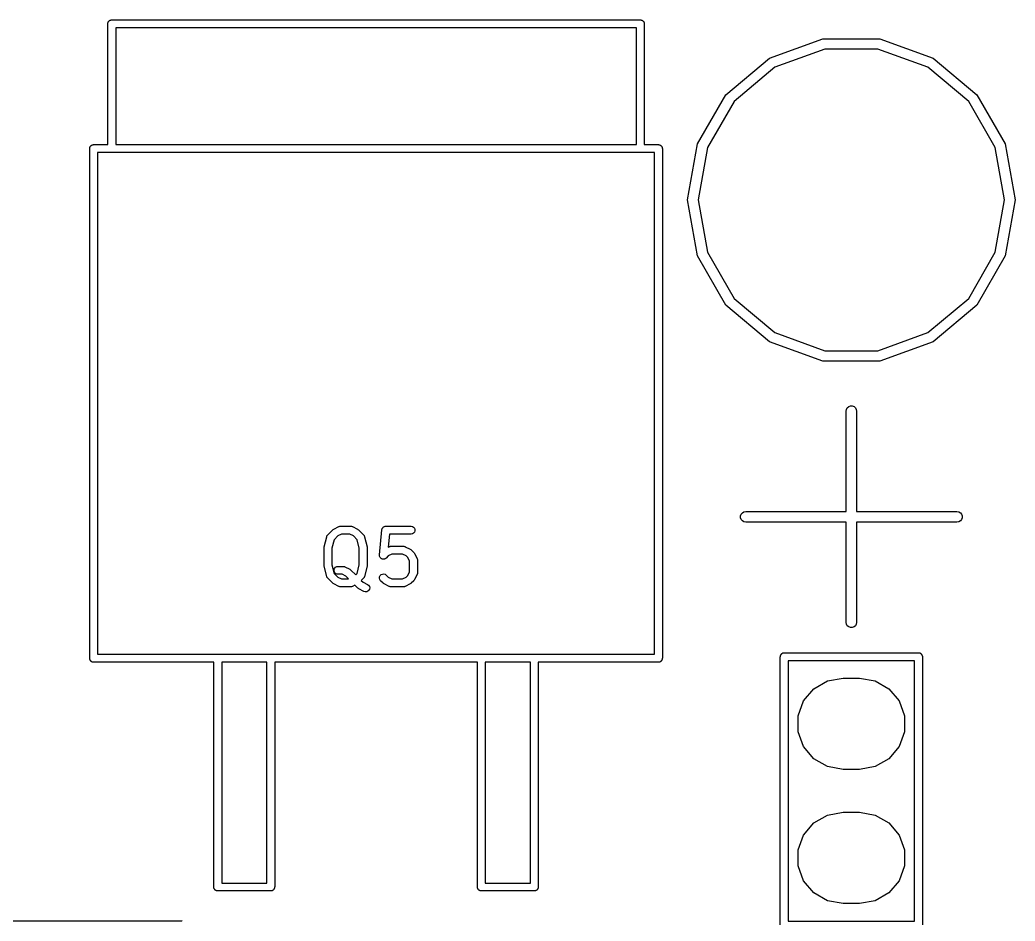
# Model space of a CAD drawing. Extents: x 0 to 76, y -93 to 10.
# Drawn here: x 57.26 to 76.1, y -18.66 to -1.59 of the extents above; entities that cross this region are included whole.
import ezdxf

# ---------------------------------------------------------------- set-up
doc = ezdxf.new("R2010")
doc.units = 0
doc.header["$MEASUREMENT"] = 0
doc.layers.add('BLACK', color=7, linetype='CONTINUOUS')

msp = doc.modelspace()

# ---------------------------------------------------------------- linework, layer by layer
at = {"layer": 'Black'}
for p, q in [((58.9212, -1.6655), (58.9223, -1.65904)), ((58.9212, -3.9527), (58.9212, -1.6655)), ((58.9223, -1.65248), (58.9246, -1.64631)), ((58.9223, -1.65904), (58.9223, -1.65248)), ((58.9246, -1.64631), (58.9257, -1.63985)), ((58.9257, -1.63985), (58.929, -1.63417)), ((58.929, -1.63417), (58.9312, -1.628)), ((58.9312, -1.628), (58.9355, -1.62297)), ((58.9355, -1.62297), (58.9387, -1.61729)), ((58.9387, -1.61729), (58.9438, -1.61307)), ((58.9438, -1.61307), (58.948, -1.60805)), ((58.948, -1.60805), (58.9537, -1.60477)), ((58.9537, -1.60477), (58.9587, -1.60055)), ((58.9587, -1.60055), (58.9649, -1.5983)), ((58.9649, -1.5983), (58.9705, -1.59502)), ((58.9705, -1.59502), (58.977, -1.59388)), ((58.977, -1.59388), (58.9832, -1.59164)), ((58.9832, -1.59164), (58.9897, -1.59164)), ((58.9897, -1.59164), (58.9962, -1.5905)), ((58.9962, -1.5905), (69.0038, -1.5905)), ((69.0038, -1.5905), (69.0103, -1.59164)), ((69.0103, -1.59164), (69.0168, -1.59164)), ((69.0168, -1.59164), (69.023, -1.59388)), ((69.023, -1.59388), (69.0295, -1.59502)), ((69.0295, -1.59502), (69.0351, -1.5983)), ((69.0351, -1.5983), (69.0413, -1.60055)), ((69.0413, -1.60055), (69.0463, -1.60477)), ((69.0463, -1.60477), (69.052, -1.60805)), ((69.052, -1.60805), (69.0562, -1.61307)), ((69.0562, -1.61307), (69.0613, -1.61729)), ((69.0613, -1.61729), (69.0645, -1.62297)), ((69.0645, -1.62297), (69.0688, -1.628)), ((69.0688, -1.628), (69.071, -1.63417)), ((69.071, -1.63417), (69.0743, -1.63985)), ((69.0743, -1.63985), (69.0754, -1.64631)), ((69.0754, -1.64631), (69.0777, -1.65248)), ((69.0777, -1.65248), (69.0777, -1.65904)), ((69.0777, -1.65904), (69.0788, -1.6655)), ((69.0788, -1.6655), (69.0788, -3.9527)), ((59.0712, -1.7405), (59.0712, -3.9527)), ((68.9288, -1.7405), (59.0712, -1.7405)), ((68.9288, -3.9527), (68.9288, -1.7405)), ((71.45, -2.31532), (72.4617, -1.9471)), ((72.4617, -1.9471), (73.5383, -1.9471)), ((73.5383, -1.9471), (74.55, -2.31532)), ((72.4964, -2.14406), (71.55, -2.48853)), ((73.5036, -2.14406), (72.4964, -2.14406)), ((74.45, -2.48853), (73.5036, -2.14406)), ((70.6253, -3.00736), (71.45, -2.31532)), ((74.55, -2.31532), (75.3747, -3.00736)), ((71.55, -2.48853), (70.7785, -3.13592)), ((75.2215, -3.13592), (74.45, -2.48853)), ((70.087, -3.93974), (70.6253, -3.00736)), ((75.3747, -3.00736), (75.913, -3.93974)), ((70.7785, -3.13592), (70.2749, -4.00814)), ((75.7251, -4.00814), (75.2215, -3.13592)), ((58.6276, -3.95722), (58.6341, -3.95608)), ((58.6341, -3.95608), (58.6403, -3.95384)), ((58.6403, -3.95384), (58.6468, -3.95384)), ((58.6468, -3.95384), (58.6533, -3.9527)), ((58.6533, -3.9527), (58.9212, -3.9527)), ((59.0712, -3.9527), (68.9288, -3.9527)), ((69.0788, -3.9527), (69.3467, -3.9527)), ((69.3467, -3.9527), (69.3532, -3.95384)), ((69.3532, -3.95384), (69.3597, -3.95384)), ((69.3597, -3.95384), (69.3659, -3.95608)), ((69.3659, -3.95608), (69.3724, -3.95722)), ((69.9, -5), (70.087, -3.93974)), ((75.913, -3.93974), (76.1, -5)), ((58.5783, -4.0277), (58.5794, -4.02124)), ((58.5783, -13.6797), (58.5783, -4.0277)), ((58.5794, -4.01468), (58.5817, -4.00851)), ((58.5794, -4.02124), (58.5794, -4.01468)), ((58.5817, -4.00851), (58.5828, -4.00205)), ((58.5828, -4.00205), (58.5861, -3.99637)), ((58.5861, -3.99637), (58.5883, -3.9902)), ((58.5883, -3.9902), (58.5926, -3.98517)), ((58.5926, -3.98517), (58.5958, -3.97949)), ((58.5958, -3.97949), (58.6009, -3.97527)), ((58.6009, -3.97527), (58.6051, -3.97025)), ((58.6051, -3.97025), (58.6108, -3.96697)), ((58.6108, -3.96697), (58.6158, -3.96275)), ((58.6158, -3.96275), (58.622, -3.9605)), ((58.622, -3.9605), (58.6276, -3.95722)), ((58.7283, -4.1027), (58.7283, -13.6047)), ((69.2717, -4.1027), (58.7283, -4.1027)), ((69.2717, -13.6047), (69.2717, -4.1027)), ((69.3724, -3.95722), (69.378, -3.9605)), ((69.378, -3.9605), (69.3842, -3.96275)), ((69.3842, -3.96275), (69.3892, -3.96697)), ((69.3892, -3.96697), (69.3949, -3.97025)), ((69.3949, -3.97025), (69.3991, -3.97527)), ((69.3991, -3.97527), (69.4042, -3.97949)), ((69.4042, -3.97949), (69.4074, -3.98517)), ((69.4074, -3.98517), (69.4117, -3.9902)), ((69.4117, -3.9902), (69.4139, -3.99637)), ((69.4139, -3.99637), (69.4172, -4.00205)), ((69.4172, -4.00205), (69.4183, -4.00851)), ((69.4183, -4.00851), (69.4206, -4.01468)), ((69.4206, -4.01468), (69.4206, -4.02124)), ((69.4206, -4.02124), (69.4217, -4.0277)), ((69.4217, -4.0277), (69.4217, -13.6797)), ((70.2749, -4.00814), (70.1, -5)), ((75.9, -5), (75.7251, -4.00814)), ((70.087, -6.06026), (69.9, -5)), ((70.1, -5), (70.2749, -5.99186)), ((75.7251, -5.99186), (75.9, -5)), ((76.1, -5), (75.913, -6.06026)), ((70.2749, -5.99186), (70.7785, -6.86408)), ((75.2215, -6.86408), (75.7251, -5.99186)), ((70.6253, -6.99264), (70.087, -6.06026)), ((75.913, -6.06026), (75.3747, -6.99264)), ((70.7785, -6.86408), (71.55, -7.51147)), ((74.45, -7.51147), (75.2215, -6.86408)), ((71.45, -7.68468), (70.6253, -6.99264)), ((75.3747, -6.99264), (74.55, -7.68468)), ((71.55, -7.51147), (72.4964, -7.85594)), ((73.5036, -7.85594), (74.45, -7.51147)), ((72.4617, -8.0529), (71.45, -7.68468)), ((74.55, -7.68468), (73.5383, -8.0529)), ((72.4964, -7.85594), (73.5036, -7.85594)), ((73.5383, -8.0529), (72.4617, -8.0529)), ((72.9, -9), (72.906, -8.9658)), ((72.9, -10.9), (72.9, -9)), ((72.906, -8.9658), (72.9234, -8.93572)), ((72.9234, -8.93572), (72.95, -8.9134)), ((72.95, -8.9134), (72.9826, -8.90152)), ((72.9826, -8.90152), (73.0174, -8.90152)), ((73.0174, -8.90152), (73.05, -8.9134)), ((73.05, -8.9134), (73.0766, -8.93572)), ((73.0766, -8.93572), (73.094, -8.9658)), ((73.094, -8.9658), (73.1, -9)), ((73.1, -9), (73.1, -10.9)), ((70.9134, -10.95), (70.9357, -10.9234)), ((70.9357, -10.9234), (70.9658, -10.906)), ((70.9658, -10.906), (71, -10.9)), ((71, -10.9), (72.9, -10.9)), ((73.1, -10.9), (75, -10.9)), ((75, -10.9), (75.0342, -10.906)), ((75.0342, -10.906), (75.0643, -10.9234)), ((75.0643, -10.9234), (75.0866, -10.95)), ((70.9015, -10.9826), (70.9134, -10.95)), ((70.9015, -11.0174), (70.9015, -10.9826)), ((70.9134, -11.05), (70.9015, -11.0174)), ((70.9357, -11.0766), (70.9134, -11.05)), ((70.9658, -11.094), (70.9357, -11.0766)), ((71, -11.1), (70.9658, -11.094)), ((72.9, -11.1), (71, -11.1)), ((72.9, -13), (72.9, -11.1)), ((75, -11.1), (73.1, -11.1)), ((73.1, -11.1), (73.1, -13)), ((75.0342, -11.094), (75, -11.1)), ((75.0643, -11.0766), (75.0342, -11.094)), ((75.0866, -11.05), (75.0643, -11.0766)), ((75.0866, -10.95), (75.0985, -10.9826)), ((75.0985, -11.0174), (75.0866, -11.05)), ((75.0985, -10.9826), (75.0985, -11.0174)), ((63.086, -11.3423), (63.1812, -11.2471)), ((63.1812, -11.2471), (63.1911, -11.2402)), ((63.1911, -11.2402), (63.2007, -11.233)), ((63.2007, -11.233), (63.296, -11.1854)), ((63.296, -11.1854), (63.3001, -11.1842)), ((63.3001, -11.1842), (63.3039, -11.182)), ((63.3039, -11.182), (63.3125, -11.1805)), ((63.3125, -11.1805), (63.3209, -11.178)), ((63.3209, -11.178), (63.3253, -11.1782)), ((63.3253, -11.1782), (63.3295, -11.1775)), ((63.3295, -11.1775), (63.52, -11.1775)), ((63.52, -11.1775), (63.5242, -11.1782)), ((63.5242, -11.1782), (63.5286, -11.178)), ((63.5286, -11.178), (63.537, -11.1805)), ((63.537, -11.1805), (63.5456, -11.182)), ((63.5456, -11.182), (63.5494, -11.1842)), ((63.5494, -11.1842), (63.5535, -11.1854)), ((63.5535, -11.1854), (63.6488, -11.233)), ((63.6488, -11.233), (63.6584, -11.2402)), ((63.6584, -11.2402), (63.6683, -11.2471)), ((63.6683, -11.2471), (63.7635, -11.3423)), ((64.0644, -11.7212), (64.112, -11.245)), ((64.112, -11.245), (64.1128, -11.2423)), ((64.1128, -11.2395), (64.1163, -11.2298)), ((64.1128, -11.2423), (64.1128, -11.2395)), ((64.1163, -11.2298), (64.1191, -11.2199)), ((64.1191, -11.2199), (64.1207, -11.2176)), ((64.1207, -11.2176), (64.1217, -11.215)), ((64.1217, -11.215), (64.1283, -11.2071)), ((64.1283, -11.2071), (64.1343, -11.1988)), ((64.1343, -11.1988), (64.1366, -11.1972)), ((64.1366, -11.1972), (64.1384, -11.195)), ((64.1384, -11.195), (64.1473, -11.1899)), ((64.1473, -11.1899), (64.1558, -11.1841)), ((64.1558, -11.1841), (64.1585, -11.1834)), ((64.1585, -11.1834), (64.161, -11.182)), ((64.161, -11.182), (64.1711, -11.1802)), ((64.1711, -11.1802), (64.181, -11.1777)), ((64.181, -11.1777), (64.1839, -11.178)), ((64.1839, -11.178), (64.1867, -11.1775)), ((64.1867, -11.1775), (64.6628, -11.1775)), ((64.6628, -11.1775), (64.6885, -11.182)), ((64.6885, -11.182), (64.7111, -11.195)), ((64.7111, -11.195), (64.7278, -11.215)), ((64.7278, -11.29), (64.7111, -11.3099)), ((64.7278, -11.215), (64.7367, -11.2395)), ((64.7367, -11.2655), (64.7278, -11.29)), ((64.7367, -11.2395), (64.7367, -11.2655)), ((63.0187, -11.5676), (63.0663, -11.3771)), ((63.0663, -11.3771), (63.0692, -11.3706)), ((63.0692, -11.3706), (63.0711, -11.3636)), ((63.0711, -11.3636), (63.0745, -11.3588)), ((63.0745, -11.3588), (63.0769, -11.3534)), ((63.0769, -11.3534), (63.0819, -11.3482)), ((63.0819, -11.3482), (63.086, -11.3423)), ((63.2068, -11.4337), (63.1664, -11.595)), ((63.2787, -11.3617), (63.2068, -11.4337)), ((63.3472, -11.3275), (63.2787, -11.3617)), ((63.5023, -11.3275), (63.3472, -11.3275)), ((63.5708, -11.3617), (63.5023, -11.3275)), ((63.6427, -11.4337), (63.5708, -11.3617)), ((63.6831, -11.595), (63.6427, -11.4337)), ((63.7635, -11.3423), (63.7676, -11.3482)), ((63.7676, -11.3482), (63.7726, -11.3534)), ((63.7726, -11.3534), (63.775, -11.3588)), ((63.775, -11.3588), (63.7784, -11.3636)), ((63.7784, -11.3636), (63.7803, -11.3706)), ((63.7803, -11.3706), (63.7832, -11.3771)), ((63.7832, -11.3771), (63.8308, -11.5676)), ((64.2545, -11.3275), (64.2297, -11.5757)), ((64.6628, -11.3275), (64.2545, -11.3275)), ((64.6885, -11.323), (64.6628, -11.3275)), ((64.7111, -11.3099), (64.6885, -11.323)), ((63.0164, -11.5858), (63.018, -11.5768)), ((63.0164, -11.9191), (63.0164, -11.5858)), ((63.018, -11.5768), (63.0187, -11.5676)), ((63.1664, -11.595), (63.1664, -11.9099)), ((63.6831, -11.9099), (63.6831, -11.595)), ((63.8308, -11.5676), (63.8315, -11.5768)), ((63.8315, -11.5768), (63.8331, -11.5858)), ((63.8331, -11.5858), (63.8331, -11.9191)), ((64.2297, -11.5757), (64.2484, -11.5664)), ((64.2484, -11.5664), (64.2525, -11.5651)), ((64.2525, -11.5651), (64.2562, -11.563)), ((64.2562, -11.563), (64.2649, -11.5614)), ((64.2649, -11.5614), (64.2733, -11.5589)), ((64.2733, -11.5589), (64.2776, -11.5592)), ((64.2776, -11.5592), (64.2819, -11.5584)), ((64.2819, -11.5584), (64.52, -11.5584)), ((64.52, -11.5584), (64.5242, -11.5592)), ((64.5242, -11.5592), (64.5286, -11.5589)), ((64.5286, -11.5589), (64.537, -11.5614)), ((64.537, -11.5614), (64.5456, -11.563)), ((64.5456, -11.563), (64.5494, -11.5651)), ((64.5494, -11.5651), (64.5535, -11.5664)), ((64.5535, -11.5664), (64.6488, -11.614)), ((64.6488, -11.614), (64.6584, -11.6211)), ((64.6584, -11.6211), (64.6683, -11.628)), ((64.6683, -11.628), (64.7159, -11.6756)), ((64.7159, -11.6756), (64.7228, -11.6855)), ((64.0643, -11.7221), (64.0644, -11.7217)), ((64.0654, -11.7346), (64.0643, -11.7221)), ((64.0644, -11.7217), (64.0644, -11.7212)), ((64.0664, -11.7472), (64.0654, -11.7346)), ((64.0665, -11.7476), (64.0664, -11.7472)), ((64.0666, -11.7481), (64.0665, -11.7476)), ((64.0719, -11.7595), (64.0666, -11.7481)), ((64.0771, -11.7709), (64.0719, -11.7595)), ((64.0774, -11.7713), (64.0771, -11.7709)), ((64.0776, -11.7717), (64.0774, -11.7713)), ((64.0865, -11.7806), (64.0776, -11.7717)), ((64.0953, -11.7896), (64.0865, -11.7806)), ((64.0957, -11.7898), (64.0953, -11.7896)), ((64.096, -11.7901), (64.0957, -11.7898)), ((64.1074, -11.7954), (64.096, -11.7901)), ((64.1187, -11.8009), (64.1074, -11.7954)), ((64.1192, -11.8009), (64.1187, -11.8009)), ((64.1196, -11.8011), (64.1192, -11.8009)), ((64.1321, -11.8022), (64.1196, -11.8011)), ((64.1446, -11.8035), (64.1321, -11.8022)), ((64.1451, -11.8033), (64.1446, -11.8035)), ((64.1456, -11.8034), (64.1451, -11.8033)), ((64.1577, -11.8001), (64.1456, -11.8034)), ((64.1699, -11.797), (64.1577, -11.8001)), ((64.1703, -11.7968), (64.1699, -11.797)), ((64.1707, -11.7966), (64.1703, -11.7968)), ((64.181, -11.7894), (64.1707, -11.7966)), ((64.1914, -11.7824), (64.181, -11.7894)), ((64.1917, -11.782), (64.1914, -11.7824)), ((64.1921, -11.7817), (64.1917, -11.782)), ((64.2311, -11.7427), (64.1921, -11.7817)), ((64.2996, -11.7084), (64.2311, -11.7427)), ((64.5023, -11.7084), (64.2996, -11.7084)), ((64.5708, -11.7427), (64.5023, -11.7084)), ((64.6012, -11.7731), (64.5708, -11.7427)), ((64.6355, -11.8416), (64.6012, -11.7731)), ((64.6355, -12.0443), (64.6355, -11.8416)), ((64.7228, -11.6855), (64.7299, -11.6951)), ((64.7299, -11.6951), (64.7775, -11.7904)), ((64.7775, -11.7904), (64.7788, -11.7945)), ((64.7788, -11.7945), (64.7809, -11.7983)), ((64.7809, -11.7983), (64.7825, -11.8069)), ((64.7825, -11.8069), (64.785, -11.8153)), ((64.785, -11.8153), (64.7847, -11.8197)), ((64.7847, -11.8197), (64.7855, -11.8239)), ((64.7855, -11.8239), (64.7855, -12.062)), ((63.018, -11.9282), (63.0164, -11.9191)), ((63.0187, -11.9373), (63.018, -11.9282)), ((63.0663, -12.1278), (63.0187, -11.9373)), ((63.1664, -11.9099), (63.2068, -12.0713)), ((63.208, -12.0014), (63.2169, -11.9769)), ((63.208, -12.0274), (63.208, -12.0014)), ((63.2169, -12.0519), (63.208, -12.0274)), ((63.2169, -11.9769), (63.2337, -11.9569)), ((63.2337, -12.0718), (63.2169, -12.0519)), ((63.2337, -11.9569), (63.2562, -11.9439)), ((63.2562, -11.9439), (63.2819, -11.9394)), ((63.2819, -11.9394), (63.3771, -11.9394)), ((63.3771, -11.9394), (63.3814, -11.9401)), ((63.3814, -11.9401), (63.3857, -11.9399)), ((63.3857, -11.9399), (63.3941, -11.9424)), ((63.3941, -11.9424), (63.4028, -11.9439)), ((63.4028, -11.9439), (63.4065, -11.9461)), ((63.4065, -11.9461), (63.4107, -11.9473)), ((63.4107, -11.9473), (63.5059, -11.9949)), ((63.5059, -11.9949), (63.5156, -12.0021)), ((63.5156, -12.0021), (63.5254, -12.009)), ((63.5254, -12.009), (63.6152, -12.0988)), ((63.6427, -12.0713), (63.6831, -11.9099)), ((63.8308, -11.9373), (63.7832, -12.1278)), ((63.8315, -11.9282), (63.8308, -11.9373)), ((63.8331, -11.9191), (63.8315, -11.9282)), ((64.6012, -12.1128), (64.6355, -12.0443)), ((63.0692, -12.1344), (63.0663, -12.1278)), ((63.0711, -12.1413), (63.0692, -12.1344)), ((63.0745, -12.1462), (63.0711, -12.1413)), ((63.0769, -12.1516), (63.0745, -12.1462)), ((63.0819, -12.1568), (63.0769, -12.1516)), ((63.086, -12.1627), (63.0819, -12.1568)), ((63.1812, -12.2579), (63.086, -12.1627)), ((63.2068, -12.0713), (63.2787, -12.1432)), ((63.2562, -12.0849), (63.2337, -12.0718)), ((63.2819, -12.0894), (63.2562, -12.0849)), ((63.2787, -12.1432), (63.3472, -12.1775)), ((63.3594, -12.0894), (63.2819, -12.0894)), ((63.3472, -12.1775), (63.4818, -12.1775)), ((63.4279, -12.1236), (63.3594, -12.0894)), ((63.4818, -12.1775), (63.4279, -12.1236)), ((63.6152, -12.0988), (63.6427, -12.0713)), ((63.7635, -12.1627), (63.7213, -12.2049)), ((63.7213, -12.2049), (63.7549, -12.2385)), ((63.7549, -12.2385), (63.8392, -12.2806)), ((63.7676, -12.1568), (63.7635, -12.1627)), ((63.7726, -12.1516), (63.7676, -12.1568)), ((63.775, -12.1462), (63.7726, -12.1516)), ((63.7784, -12.1413), (63.775, -12.1462)), ((63.7803, -12.1344), (63.7784, -12.1413)), ((63.7832, -12.1278), (63.7803, -12.1344)), ((64.0643, -12.1638), (64.0666, -12.1378)), ((64.0711, -12.1889), (64.0643, -12.1638)), ((64.0666, -12.1378), (64.0776, -12.1142)), ((64.086, -12.2103), (64.0711, -12.1889)), ((64.0776, -12.1142), (64.096, -12.0958)), ((64.1336, -12.2579), (64.086, -12.2103)), ((64.096, -12.0958), (64.1196, -12.0848)), ((64.1196, -12.0848), (64.1456, -12.0825)), ((64.1456, -12.0825), (64.1707, -12.0893)), ((64.1707, -12.0893), (64.1921, -12.1042)), ((64.1921, -12.1042), (64.2311, -12.1432)), ((64.2311, -12.1432), (64.2996, -12.1775)), ((64.2996, -12.1775), (64.5023, -12.1775)), ((64.5023, -12.1775), (64.5708, -12.1432)), ((64.5708, -12.1432), (64.6012, -12.1128)), ((64.7159, -12.2103), (64.6683, -12.2579)), ((64.7228, -12.2004), (64.7159, -12.2103)), ((64.7299, -12.1908), (64.7228, -12.2004)), ((64.7775, -12.0955), (64.7299, -12.1908)), ((64.7788, -12.0914), (64.7775, -12.0955)), ((64.7809, -12.0877), (64.7788, -12.0914)), ((64.7825, -12.079), (64.7809, -12.0877)), ((64.785, -12.0706), (64.7825, -12.079)), ((64.7855, -12.062), (64.7847, -12.0663)), ((64.7847, -12.0663), (64.785, -12.0706)), ((63.1911, -12.2648), (63.1812, -12.2579)), ((63.2007, -12.2719), (63.1911, -12.2648)), ((63.296, -12.3196), (63.2007, -12.2719)), ((63.3001, -12.3208), (63.296, -12.3196)), ((63.3039, -12.323), (63.3001, -12.3208)), ((63.3125, -12.3245), (63.3039, -12.323)), ((63.3209, -12.327), (63.3125, -12.3245)), ((63.3253, -12.3267), (63.3209, -12.327)), ((63.3295, -12.3275), (63.3253, -12.3267)), ((63.52, -12.3275), (63.3295, -12.3275)), ((63.5242, -12.3267), (63.52, -12.3275)), ((63.5286, -12.327), (63.5242, -12.3267)), ((63.537, -12.3245), (63.5286, -12.327)), ((63.5456, -12.323), (63.537, -12.3245)), ((63.5494, -12.3208), (63.5456, -12.323)), ((63.5535, -12.3196), (63.5494, -12.3208)), ((63.6004, -12.2961), (63.5535, -12.3196)), ((63.6574, -12.3531), (63.6004, -12.2961)), ((63.6673, -12.36), (63.6574, -12.3531)), ((63.6769, -12.3672), (63.6673, -12.36)), ((63.7722, -12.4148), (63.6769, -12.3672)), ((63.7971, -12.4222), (63.7722, -12.4148)), ((63.8231, -12.4207), (63.7971, -12.4222)), ((63.847, -12.4103), (63.8231, -12.4207)), ((63.8392, -12.2806), (63.8602, -12.2962)), ((63.8659, -12.3924), (63.847, -12.4103)), ((63.8602, -12.2962), (63.8745, -12.3179)), ((63.8776, -12.3691), (63.8659, -12.3924)), ((63.8745, -12.3179), (63.8806, -12.3432)), ((63.8806, -12.3432), (63.8776, -12.3691)), ((64.1435, -12.2648), (64.1336, -12.2579)), ((64.1531, -12.2719), (64.1435, -12.2648)), ((64.2484, -12.3196), (64.1531, -12.2719)), ((64.2525, -12.3208), (64.2484, -12.3196)), ((64.2562, -12.323), (64.2525, -12.3208)), ((64.2649, -12.3245), (64.2562, -12.323)), ((64.2733, -12.327), (64.2649, -12.3245)), ((64.2776, -12.3267), (64.2733, -12.327)), ((64.2819, -12.3275), (64.2776, -12.3267)), ((64.52, -12.3275), (64.2819, -12.3275)), ((64.5242, -12.3267), (64.52, -12.3275)), ((64.5286, -12.327), (64.5242, -12.3267)), ((64.537, -12.3245), (64.5286, -12.327)), ((64.5456, -12.323), (64.537, -12.3245)), ((64.5494, -12.3208), (64.5456, -12.323)), ((64.5535, -12.3196), (64.5494, -12.3208)), ((64.6488, -12.2719), (64.5535, -12.3196)), ((64.6584, -12.2648), (64.6488, -12.2719)), ((64.6683, -12.2579), (64.6584, -12.2648)), ((72.906, -13.0342), (72.9, -13)), ((73.1, -13), (73.094, -13.0342)), ((72.9234, -13.0643), (72.906, -13.0342)), ((72.95, -13.0866), (72.9234, -13.0643)), ((72.9826, -13.0985), (72.95, -13.0866)), ((73.0174, -13.0985), (72.9826, -13.0985)), ((73.05, -13.0866), (73.0174, -13.0985)), ((73.0766, -13.0643), (73.05, -13.0866)), ((73.094, -13.0342), (73.0766, -13.0643)), ((58.5794, -13.6862), (58.5783, -13.6797)), ((58.5794, -13.6927), (58.5794, -13.6862)), ((58.5817, -13.6989), (58.5794, -13.6927)), ((58.5828, -13.7054), (58.5817, -13.6989)), ((58.5861, -13.711), (58.5828, -13.7054)), ((58.5883, -13.7172), (58.5861, -13.711)), ((58.5926, -13.7222), (58.5883, -13.7172)), ((58.5958, -13.7279), (58.5926, -13.7222)), ((58.6009, -13.7321), (58.5958, -13.7279)), ((58.6051, -13.7372), (58.6009, -13.7321)), ((58.6108, -13.7404), (58.6051, -13.7372)), ((58.6158, -13.7447), (58.6108, -13.7404)), ((58.622, -13.7469), (58.6158, -13.7447)), ((58.6276, -13.7502), (58.622, -13.7469)), ((58.6341, -13.7513), (58.6276, -13.7502)), ((58.6403, -13.7536), (58.6341, -13.7513)), ((58.6468, -13.7536), (58.6403, -13.7536)), ((58.6533, -13.7547), (58.6468, -13.7536)), ((60.9278, -13.7547), (58.6533, -13.7547)), ((58.7283, -13.6047), (69.2717, -13.6047)), ((60.9278, -18.0104), (60.9278, -13.7547)), ((61.0778, -13.7547), (61.0778, -17.9354)), ((61.9311, -13.7547), (61.0778, -13.7547)), ((61.9311, -17.9354), (61.9311, -13.7547)), ((65.9189, -13.7547), (62.0811, -13.7547)), ((62.0811, -13.7547), (62.0811, -18.0104)), ((65.9189, -18.0104), (65.9189, -13.7547)), ((66.0689, -13.7547), (66.0689, -17.9354)), ((66.9222, -13.7547), (66.0689, -13.7547)), ((66.9222, -17.9354), (66.9222, -13.7547)), ((69.3467, -13.7547), (67.0722, -13.7547)), ((67.0722, -13.7547), (67.0722, -18.0104)), ((69.3532, -13.7536), (69.3467, -13.7547)), ((69.3597, -13.7536), (69.3532, -13.7536)), ((69.3659, -13.7513), (69.3597, -13.7536)), ((69.3724, -13.7502), (69.3659, -13.7513)), ((69.378, -13.7469), (69.3724, -13.7502)), ((69.3842, -13.7447), (69.378, -13.7469)), ((69.3892, -13.7404), (69.3842, -13.7447)), ((69.3949, -13.7372), (69.3892, -13.7404)), ((69.3991, -13.7321), (69.3949, -13.7372)), ((69.4042, -13.7279), (69.3991, -13.7321)), ((69.4074, -13.7222), (69.4042, -13.7279)), ((69.4117, -13.7172), (69.4074, -13.7222)), ((69.4139, -13.711), (69.4117, -13.7172)), ((69.4172, -13.7054), (69.4139, -13.711)), ((69.4183, -13.6989), (69.4172, -13.7054)), ((69.4206, -13.6927), (69.4183, -13.6989)), ((69.4217, -13.6797), (69.4206, -13.6862)), ((69.4206, -13.6862), (69.4206, -13.6927)), ((71.655, -13.65), (71.6561, -13.6435)), ((71.655, -18.73), (71.655, -13.65)), ((71.6561, -13.637), (71.6584, -13.6308)), ((71.6561, -13.6435), (71.6561, -13.637)), ((71.6584, -13.6308), (71.6595, -13.6243)), ((71.6595, -13.6243), (71.6628, -13.6187)), ((71.6628, -13.6187), (71.665, -13.6125)), ((71.665, -13.6125), (71.6693, -13.6075)), ((71.6693, -13.6075), (71.6725, -13.6018)), ((71.6725, -13.6018), (71.6776, -13.5976)), ((71.6776, -13.5976), (71.6818, -13.5925)), ((71.6818, -13.5925), (71.6875, -13.5893)), ((71.6875, -13.5893), (71.6925, -13.585)), ((71.6925, -13.585), (71.6987, -13.5828)), ((71.6987, -13.5828), (71.7043, -13.5795)), ((71.7043, -13.5795), (71.7108, -13.5784)), ((71.7108, -13.5784), (71.717, -13.5761)), ((71.717, -13.5761), (71.7235, -13.5761)), ((71.7235, -13.5761), (71.73, -13.575)), ((71.73, -13.575), (74.27, -13.575)), ((71.805, -13.725), (71.805, -18.655)), ((74.195, -13.725), (71.805, -13.725)), ((74.195, -18.655), (74.195, -13.725)), ((74.27, -13.575), (74.2765, -13.5761)), ((74.2765, -13.5761), (74.283, -13.5761)), ((74.283, -13.5761), (74.2892, -13.5784)), ((74.2892, -13.5784), (74.2957, -13.5795)), ((74.2957, -13.5795), (74.3013, -13.5828)), ((74.3013, -13.5828), (74.3075, -13.585)), ((74.3075, -13.585), (74.3125, -13.5893)), ((74.3125, -13.5893), (74.3182, -13.5925)), ((74.3182, -13.5925), (74.3224, -13.5976)), ((74.3224, -13.5976), (74.3275, -13.6018)), ((74.3275, -13.6018), (74.3307, -13.6075)), ((74.3307, -13.6075), (74.335, -13.6125)), ((74.335, -13.6125), (74.3372, -13.6187)), ((74.3372, -13.6187), (74.3405, -13.6243)), ((74.3405, -13.6243), (74.3416, -13.6308)), ((74.3416, -13.6308), (74.3439, -13.637)), ((74.3439, -13.637), (74.3439, -13.6435)), ((74.3439, -13.6435), (74.345, -13.65)), ((74.345, -13.65), (74.345, -18.73)), ((72.2886, -14.2584), (72.5483, -14.1085)), ((72.5483, -14.1085), (72.8437, -14.0564)), ((72.8437, -14.0564), (73.1563, -14.0564)), ((73.1563, -14.0564), (73.4517, -14.1085)), ((73.4517, -14.1085), (73.7114, -14.2584)), ((72.0958, -14.4882), (72.2886, -14.2584)), ((73.7114, -14.2584), (73.9042, -14.4882)), ((71.9932, -14.77), (72.0958, -14.4882)), ((73.9042, -14.4882), (74.0068, -14.77)), ((71.9932, -15.07), (71.9932, -14.77)), ((74.0068, -14.77), (74.0068, -15.07)), ((72.0958, -15.3518), (71.9932, -15.07)), ((74.0068, -15.07), (73.9042, -15.3518)), ((72.2886, -15.5816), (72.0958, -15.3518)), ((73.9042, -15.3518), (73.7114, -15.5816)), ((72.5483, -15.7315), (72.2886, -15.5816)), ((73.7114, -15.5816), (73.4517, -15.7315)), ((72.8437, -15.7836), (72.5483, -15.7315)), ((73.1563, -15.7836), (72.8437, -15.7836)), ((73.4517, -15.7315), (73.1563, -15.7836)), ((72.2886, -16.7984), (72.5483, -16.6485)), ((72.5483, -16.6485), (72.8437, -16.5964)), ((72.8437, -16.5964), (73.1563, -16.5964)), ((73.1563, -16.5964), (73.4517, -16.6485)), ((73.4517, -16.6485), (73.7114, -16.7984)), ((72.0958, -17.0282), (72.2886, -16.7984)), ((73.7114, -16.7984), (73.9042, -17.0282)), ((71.9932, -17.31), (72.0958, -17.0282)), ((73.9042, -17.0282), (74.0068, -17.31)), ((71.9932, -17.61), (71.9932, -17.31)), ((74.0068, -17.31), (74.0068, -17.61)), ((72.0958, -17.8918), (71.9932, -17.61)), ((74.0068, -17.61), (73.9042, -17.8918)), ((72.2886, -18.1216), (72.0958, -17.8918)), ((73.9042, -17.8918), (73.7114, -18.1216)), ((60.9289, -18.0169), (60.9278, -18.0104)), ((60.9289, -18.0234), (60.9289, -18.0169)), ((60.9312, -18.0296), (60.9289, -18.0234)), ((60.9323, -18.0361), (60.9312, -18.0296)), ((60.9356, -18.0417), (60.9323, -18.0361)), ((60.9378, -18.0479), (60.9356, -18.0417)), ((60.9421, -18.0529), (60.9378, -18.0479)), ((60.9453, -18.0586), (60.9421, -18.0529)), ((60.9504, -18.0628), (60.9453, -18.0586)), ((60.9546, -18.0679), (60.9504, -18.0628)), ((60.9603, -18.0711), (60.9546, -18.0679)), ((60.9653, -18.0754), (60.9603, -18.0711)), ((60.9715, -18.0776), (60.9653, -18.0754)), ((60.9771, -18.0809), (60.9715, -18.0776)), ((60.9836, -18.082), (60.9771, -18.0809)), ((60.9898, -18.0843), (60.9836, -18.082)), ((60.9963, -18.0843), (60.9898, -18.0843)), ((61.0028, -18.0854), (60.9963, -18.0843)), ((62.0061, -18.0854), (61.0028, -18.0854)), ((61.0778, -17.9354), (61.9311, -17.9354)), ((62.0126, -18.0843), (62.0061, -18.0854)), ((62.0191, -18.0843), (62.0126, -18.0843)), ((62.0253, -18.082), (62.0191, -18.0843)), ((62.0318, -18.0809), (62.0253, -18.082)), ((62.0374, -18.0776), (62.0318, -18.0809)), ((62.0436, -18.0754), (62.0374, -18.0776)), ((62.0486, -18.0711), (62.0436, -18.0754)), ((62.0543, -18.0679), (62.0486, -18.0711)), ((62.0585, -18.0628), (62.0543, -18.0679)), ((62.0636, -18.0586), (62.0585, -18.0628)), ((62.0668, -18.0529), (62.0636, -18.0586)), ((62.0711, -18.0479), (62.0668, -18.0529)), ((62.0733, -18.0417), (62.0711, -18.0479)), ((62.0766, -18.0361), (62.0733, -18.0417)), ((62.0777, -18.0296), (62.0766, -18.0361)), ((62.08, -18.0234), (62.0777, -18.0296)), ((62.0811, -18.0104), (62.08, -18.0169)), ((62.08, -18.0169), (62.08, -18.0234)), ((65.92, -18.0169), (65.9189, -18.0104)), ((65.92, -18.0234), (65.92, -18.0169)), ((65.9223, -18.0296), (65.92, -18.0234)), ((65.9234, -18.0361), (65.9223, -18.0296)), ((65.9267, -18.0417), (65.9234, -18.0361)), ((65.9289, -18.0479), (65.9267, -18.0417)), ((65.9332, -18.0529), (65.9289, -18.0479)), ((65.9364, -18.0586), (65.9332, -18.0529)), ((65.9415, -18.0628), (65.9364, -18.0586)), ((65.9457, -18.0679), (65.9415, -18.0628)), ((65.9514, -18.0711), (65.9457, -18.0679)), ((65.9564, -18.0754), (65.9514, -18.0711)), ((65.9626, -18.0776), (65.9564, -18.0754)), ((65.9682, -18.0809), (65.9626, -18.0776)), ((65.9747, -18.082), (65.9682, -18.0809)), ((65.9809, -18.0843), (65.9747, -18.082)), ((65.9874, -18.0843), (65.9809, -18.0843)), ((65.9939, -18.0854), (65.9874, -18.0843)), ((66.9972, -18.0854), (65.9939, -18.0854)), ((66.0689, -17.9354), (66.9222, -17.9354)), ((67.0037, -18.0843), (66.9972, -18.0854)), ((67.0102, -18.0843), (67.0037, -18.0843)), ((67.0164, -18.082), (67.0102, -18.0843)), ((67.0229, -18.0809), (67.0164, -18.082)), ((67.0285, -18.0776), (67.0229, -18.0809)), ((67.0347, -18.0754), (67.0285, -18.0776)), ((67.0397, -18.0711), (67.0347, -18.0754)), ((67.0454, -18.0679), (67.0397, -18.0711)), ((67.0496, -18.0628), (67.0454, -18.0679)), ((67.0547, -18.0586), (67.0496, -18.0628)), ((67.0579, -18.0529), (67.0547, -18.0586)), ((67.0622, -18.0479), (67.0579, -18.0529)), ((67.0644, -18.0417), (67.0622, -18.0479)), ((67.0677, -18.0361), (67.0644, -18.0417)), ((67.0688, -18.0296), (67.0677, -18.0361)), ((67.0711, -18.0234), (67.0688, -18.0296)), ((67.0722, -18.0104), (67.0711, -18.0169)), ((67.0711, -18.0169), (67.0711, -18.0234)), ((72.5483, -18.2715), (72.2886, -18.1216)), ((72.8437, -18.3236), (72.5483, -18.2715)), ((73.4517, -18.2715), (73.1563, -18.3236)), ((73.7114, -18.1216), (73.4517, -18.2715)), ((73.1563, -18.3236), (72.8437, -18.3236)), ((54.5, -18.65), (60.3, -18.65)), ((60.3, -18.65), (60.3022, -18.6504)), ((60.3022, -18.6504), (60.3044, -18.6502)), ((60.3044, -18.6502), (60.3107, -18.6519)), ((60.3107, -18.6519), (60.3171, -18.653)), ((60.3171, -18.653), (60.319, -18.6541)), ((60.319, -18.6541), (60.3211, -18.6547)), ((60.3211, -18.6547), (60.3265, -18.6584)), ((71.805, -18.655), (74.195, -18.655))]:
    msp.add_line(p, q, dxfattribs=at)

doc.saveas('drawing.dxf')
